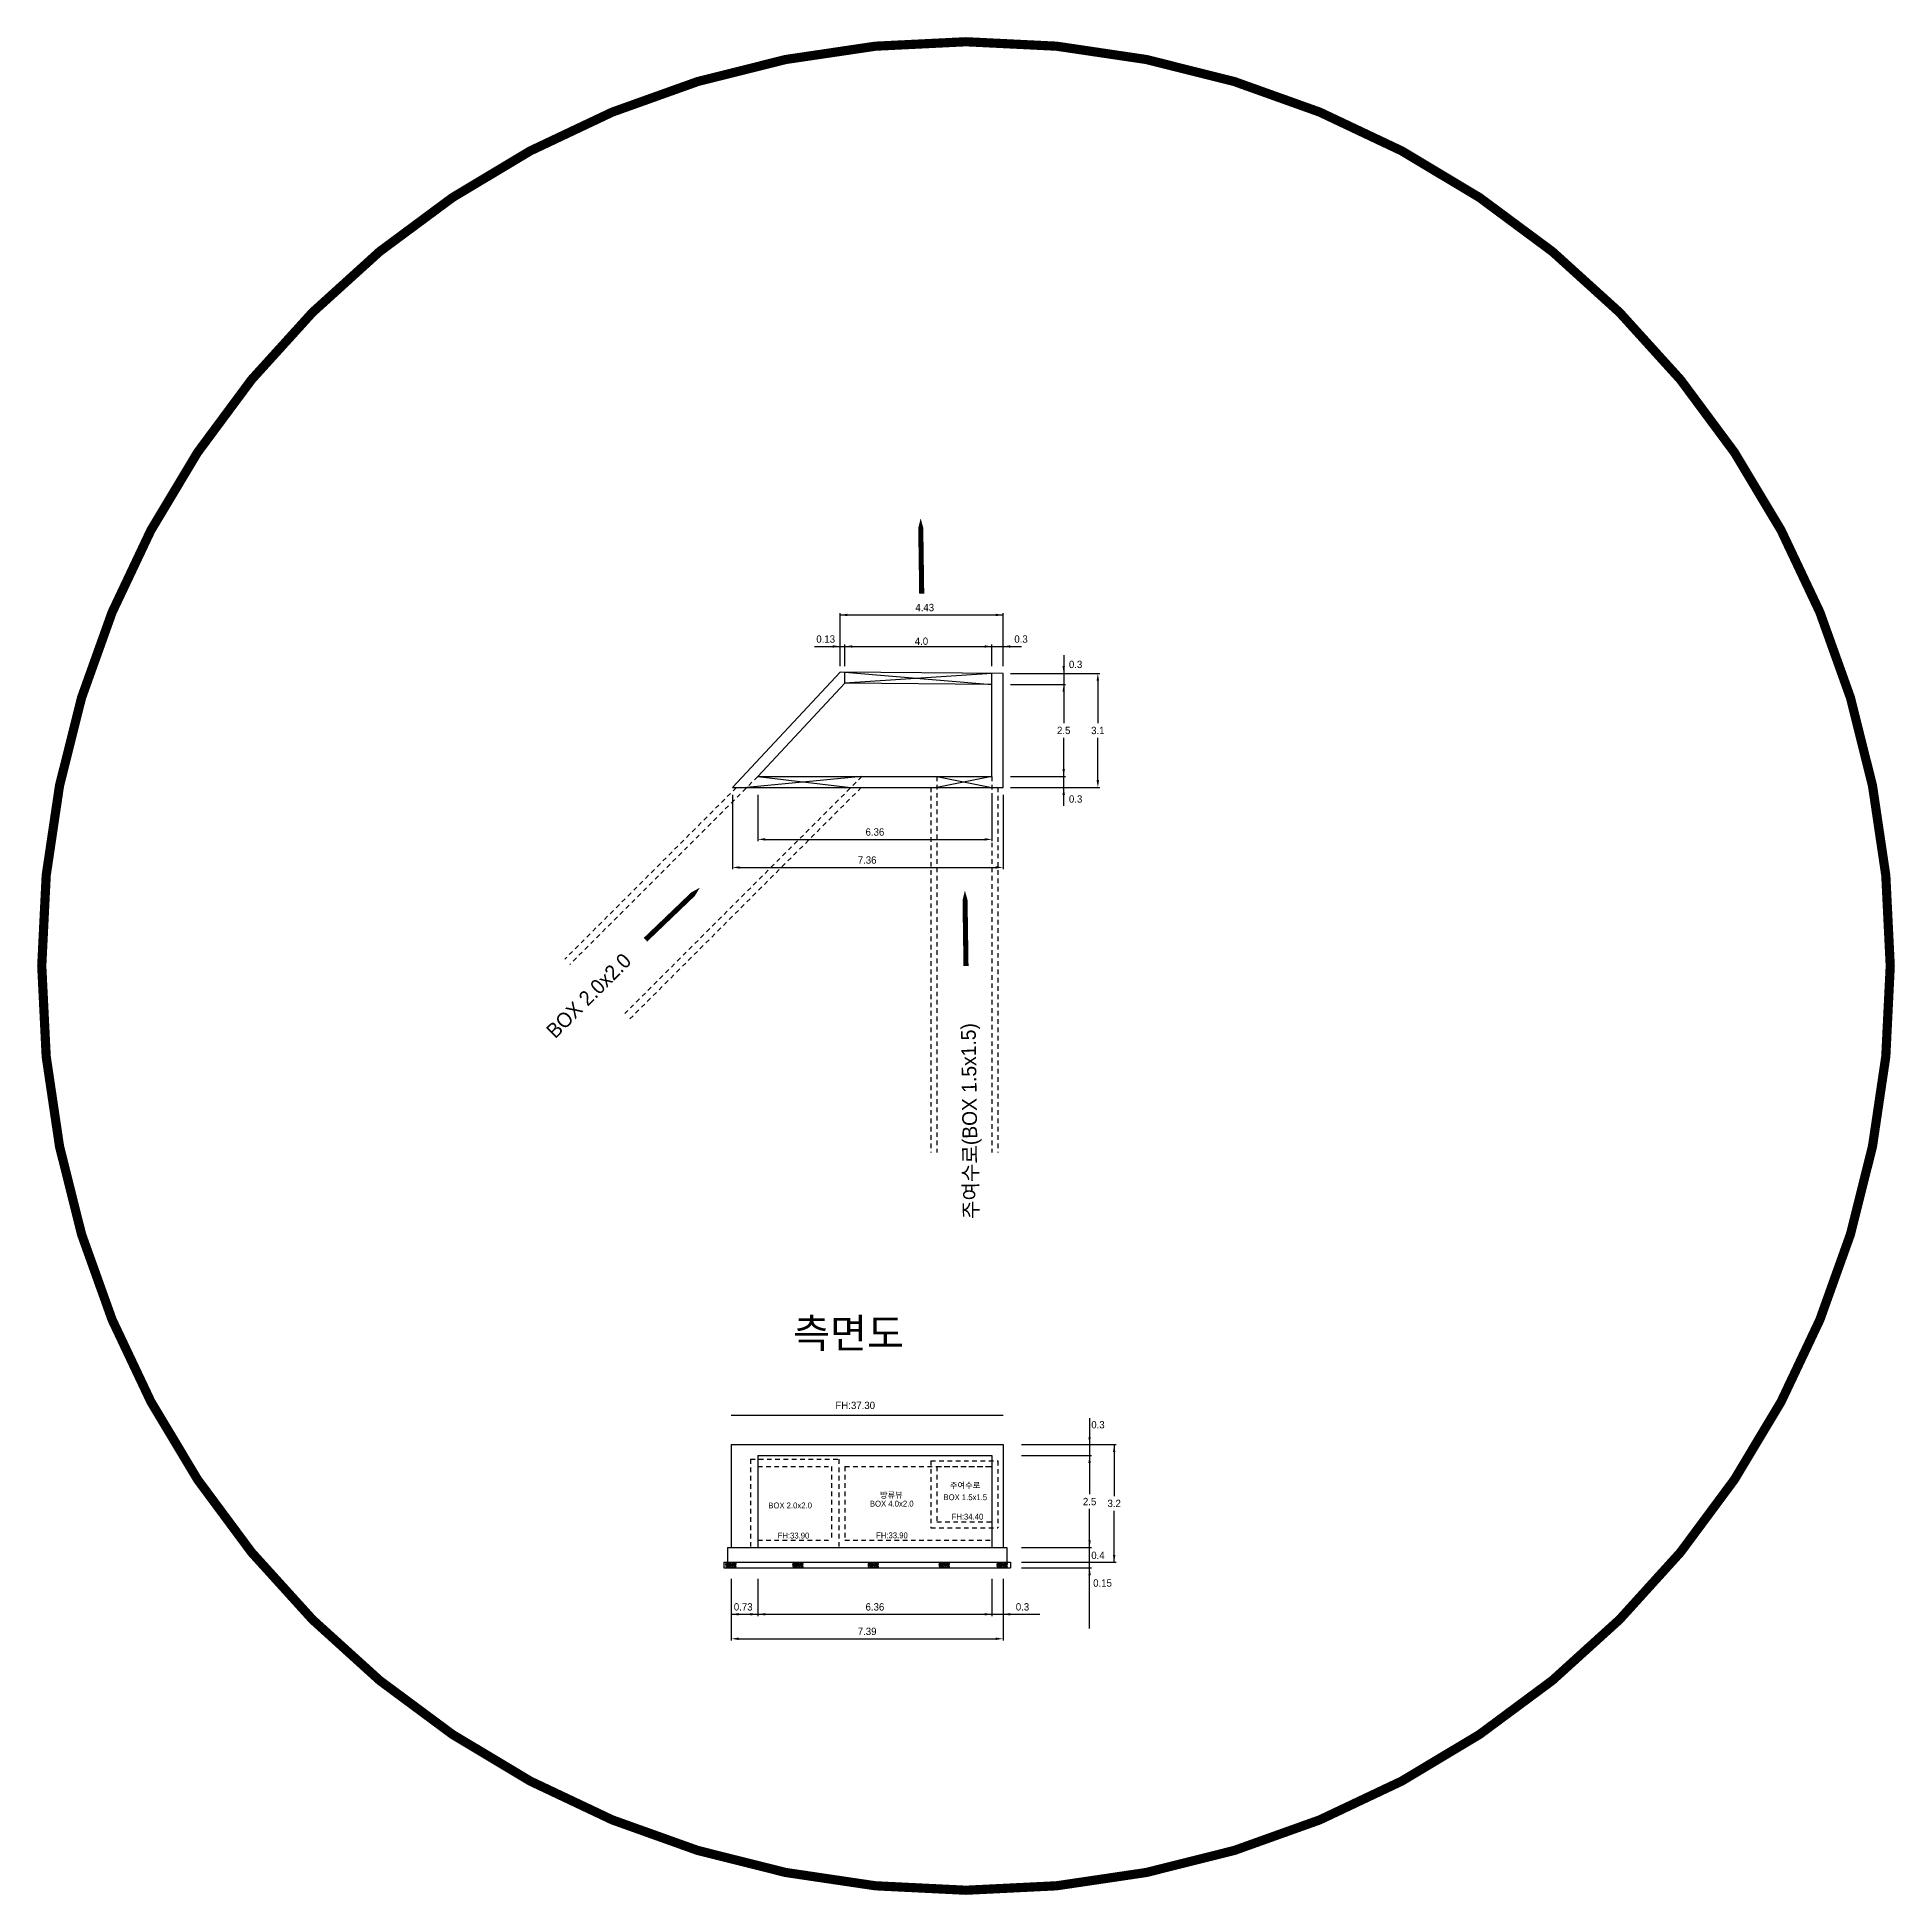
# Model space of a CAD drawing. Extents: x 230860 to 235519, y 342878 to 344985.
# Drawn here: x 231095.8 to 231146.3, y 344270.6 to 344321.1 of the extents above; entities that cross this region are included whole.
import ezdxf
from ezdxf.enums import TextEntityAlignment as Align

# ---------------------------------------------------------------- set-up
doc = ezdxf.new("R2010")
doc.units = 0
doc.linetypes.add('HIDDEN2', pattern=[0.1875, 0.125, -0.0625])
for name, color, linetype in [('00.화살표', 7, 'Continuous'), ('___농수로관', 6, 'Continuous'), ('ARHT', 7, 'Continuous'), ('storm_집수정', 4, 'Continuous')]:
    doc.layers.add(name, color=color, linetype=linetype)
doc.layers.add('블럭명', color=7, linetype='Continuous', lineweight=0)
doc.styles.get("Standard").update_dxf_attribs({"font": 'Dotum.TTF'})

msp = doc.modelspace()

# ---------------------------------------------------------------- linework, layer by layer
at = {"color": 3, "linetype": 'HIDDEN2'}
for p, q in [((231120.287, 344300.978), (231120.287, 344290.755)), ((231121.787, 344300.978), (231121.787, 344290.755)), ((231120.127, 344300.678), (231120.127, 344290.755)), ((231121.947, 344300.678), (231121.947, 344290.755))]:
    msp.add_line(p, q, dxfattribs=at)
at = {"color": 0, "linetype": 'HIDDEN2'}
for p, q in [((231115.222, 344282.416), (231117.622, 344282.416)), ((231115.222, 344282.416), (231115.222, 344280.016)), ((231117.622, 344282.416), (231117.622, 344280.016)), ((231120.127, 344282.376), (231120.127, 344280.556)), ((231120.127, 344282.376), (231121.947, 344282.376)), ((231121.947, 344282.376), (231121.947, 344280.556)), ((231115.422, 344282.216), (231117.422, 344282.216)), ((231115.422, 344282.216), (231115.422, 344280.216)), ((231117.422, 344282.216), (231117.422, 344280.216)), ((231120.287, 344282.216), (231120.287, 344280.716)), ((231120.287, 344282.216), (231121.787, 344282.216)), ((231121.787, 344282.216), (231121.787, 344280.716)), ((231115.422, 344280.216), (231117.422, 344280.216)), ((231120.127, 344280.556), (231121.947, 344280.556)), ((231120.287, 344280.716), (231121.787, 344280.716)), ((231115.222, 344280.016), (231117.622, 344280.016))]:
    msp.add_line(p, q, dxfattribs=at)
at = {"color": 1, "linetype": 'HIDDEN2'}
for p, q in [((231117.787, 344282.216), (231121.787, 344282.216)), ((231117.787, 344282.216), (231117.787, 344280.216)), ((231117.787, 344280.216), (231121.787, 344280.216))]:
    msp.add_line(p, q, dxfattribs=at)
at = {"color": 1, "const_width": 0.25}
msp.add_lwpolyline([(231095.956, 344295.826, 1), (231146.206, 344295.826, 1)], format="xyb", close=True, dxfattribs=at)
at = {"color": 3, "linetype": 'HIDDEN2'}
for points in [[(231115.422, 344300.978), (231110.313, 344295.869)], [(231118.251, 344300.978), (231111.804, 344294.531)], [(231114.84, 344300.678), (231110.172, 344296.01)], [(231118.234, 344300.678), (231111.945, 344294.39)]]:
    msp.add_lwpolyline(points, dxfattribs=at)
at = {"color": 1, "linetype": 'HIDDEN2'}
msp.add_lwpolyline([(231121.787, 344282.216), (231121.787, 344280.216)], dxfattribs=at)
at = {"layer": '00.화살표', "color": 5}
for points in [[(231119.877, 344305.945, 0.138, 0.138, 0), (231119.86, 344307.115, 0.461, 0, 0), (231119.848, 344307.995, 0, 0, 0)], [(231112.367, 344296.54, 0.138, 0.138, 0), (231113.212, 344297.349, 0.461, 0, 0), (231113.848, 344297.957, 0, 0, 0)], [(231121.081, 344295.826, 0.138, 0.138, 0), (231121.064, 344296.995, 0.461, 0, 0), (231121.052, 344297.876, 0, 0, 0)]]:
    msp.add_lwpolyline(points, format="xyseb", dxfattribs=at)
at = {"layer": '___농수로관', "color": 0}
for p, q in [((231117.658, 344303.978), (231117.658, 344305.419)), ((231117.658, 344305.369), (231122.087, 344305.369)), ((231122.087, 344303.978), (231122.087, 344305.419)), ((231116.966, 344304.512), (231122.587, 344304.512)), ((231117.79, 344303.98), (231117.79, 344304.562)), ((231121.787, 344303.98), (231121.787, 344304.562)), ((231123.737, 344304.278), (231123.737, 344302.429)), ((231122.287, 344303.778), (231124.715, 344303.778)), ((231122.287, 344303.48), (231123.787, 344303.48)), ((231124.665, 344303.578), (231124.665, 344302.428)), ((231123.737, 344300.178), (231123.737, 344302.029)), ((231124.665, 344300.878), (231124.665, 344302.028)), ((231122.287, 344300.978), (231123.787, 344300.978)), ((231114.732, 344300.478), (231114.732, 344298.455)), ((231115.422, 344300.478), (231115.422, 344299.218)), ((231121.787, 344300.478), (231121.787, 344299.218)), ((231122.087, 344300.478), (231122.087, 344298.455)), ((231122.287, 344300.678), (231124.715, 344300.678)), ((231115.622, 344299.268), (231121.587, 344299.268)), ((231114.898, 344298.505), (231121.887, 344298.505)), ((231124.441, 344283.537), (231124.441, 344281.466)), ((231122.587, 344282.816), (231125.159, 344282.816)), ((231125.109, 344282.816), (231125.109, 344281.416)), ((231122.587, 344282.516), (231124.491, 344282.516)), ((231124.441, 344277.816), (231124.441, 344281.066)), ((231125.109, 344279.616), (231125.109, 344281.016)), ((231122.587, 344280.016), (231124.491, 344280.016)), ((231122.587, 344279.616), (231125.159, 344279.616)), ((231122.587, 344279.466), (231124.491, 344279.466)), ((231114.698, 344279.166), (231114.698, 344277.487)), ((231115.422, 344279.166), (231115.422, 344278.153)), ((231121.787, 344279.166), (231121.787, 344278.153)), ((231122.087, 344279.166), (231122.087, 344277.487)), ((231114.698, 344278.203), (231123.087, 344278.203)), ((231114.898, 344277.537), (231121.887, 344277.537))]:
    msp.add_line(p, q, dxfattribs=at)
for points in [[(231117.858, 344305.403), (231117.858, 344305.336), (231117.658, 344305.369)], [(231121.887, 344305.403), (231121.887, 344305.336), (231122.087, 344305.369)], [(231117.458, 344304.545), (231117.458, 344304.478), (231117.658, 344304.512)], [(231117.99, 344304.545), (231117.99, 344304.478), (231117.79, 344304.512)], [(231121.587, 344304.545), (231121.587, 344304.478), (231121.787, 344304.512)], [(231122.287, 344304.545), (231122.287, 344304.478), (231122.087, 344304.512)], [(231123.704, 344303.978), (231123.77, 344303.978), (231123.737, 344303.778)], [(231123.704, 344303.28), (231123.77, 344303.28), (231123.737, 344303.48)], [(231124.631, 344303.578), (231124.698, 344303.578), (231124.665, 344303.778)], [(231123.704, 344301.178), (231123.77, 344301.178), (231123.737, 344300.978)], [(231123.704, 344300.478), (231123.77, 344300.478), (231123.737, 344300.678)], [(231124.631, 344300.878), (231124.698, 344300.878), (231124.665, 344300.678)], [(231115.622, 344299.301), (231115.622, 344299.235), (231115.422, 344299.268)], [(231121.587, 344299.301), (231121.587, 344299.235), (231121.787, 344299.268)], [(231114.932, 344298.538), (231114.932, 344298.472), (231114.732, 344298.505)], [(231121.887, 344298.538), (231121.887, 344298.472), (231122.087, 344298.505)], [(231124.407, 344283.016), (231124.474, 344283.016), (231124.441, 344282.816)], [(231125.076, 344282.616), (231125.142, 344282.616), (231125.109, 344282.816)], [(231124.407, 344282.316), (231124.474, 344282.316), (231124.441, 344282.516)], [(231124.407, 344280.216), (231124.474, 344280.216), (231124.441, 344280.016)], [(231125.076, 344279.816), (231125.142, 344279.816), (231125.109, 344279.616)], [(231124.407, 344279.266), (231124.474, 344279.266), (231124.441, 344279.466)], [(231114.898, 344278.236), (231114.898, 344278.17), (231114.698, 344278.203)], [(231115.222, 344278.236), (231115.222, 344278.17), (231115.422, 344278.203)], [(231115.622, 344278.236), (231115.622, 344278.17), (231115.422, 344278.203)], [(231121.587, 344278.236), (231121.587, 344278.17), (231121.787, 344278.203)], [(231122.287, 344278.236), (231122.287, 344278.17), (231122.087, 344278.203)], [(231114.898, 344277.57), (231114.898, 344277.504), (231114.698, 344277.537)], [(231121.887, 344277.57), (231121.887, 344277.504), (231122.087, 344277.537)]]:
    msp.add_solid(points, dxfattribs=at)
at = {"layer": 'ARHT', "color": 11, "linetype": 'Continuous'}
for centre, radius, start, end in [((231114.558, 344279.554), 0.0128, 145.2845, 298.9156), ((231114.568, 344279.562), 0.0206, 44.87, 182.678), ((231114.568, 344279.523), 0.0206, 44.87, 182.678), ((231114.596, 344279.525), 0.0481, 182.678, 257.4041), ((231114.566, 344279.564), 0.0215, 265.6627, 26.4299), ((231114.582, 344279.574), 0.00337, 4.1475, 73.1934), ((231114.312, 344279.335), 0.338, 30.0674, 36.8593), ((231114.589, 344279.495), 0.0182, 257.4041, 30.0674), ((231114.627, 344279.522), 0.0616, 79.7813, 131.5714), ((231114.629, 344279.625), 0.0719, 232.6488, 282.9108), ((231114.61, 344279.535), 0.0206, 44.87, 182.678), ((231114.603, 344279.532), 0.0143, 169.2856, 313.1112), ((231114.624, 344279.495), 0.0178, 154.5657, 281.7699), ((231114.629, 344279.504), 0.0206, 44.87, 182.678), ((231114.617, 344279.539), 0.0182, 257.4041, 30.0674), ((231114.626, 344279.534), 0.0157, 62.0906, 93.7289), ((231114.632, 344279.495), 0.0182, 257.4041, 30.0674), ((231114.657, 344279.538), 0.0218, 43.2378, 176.8603), ((231114.664, 344279.537), 0.0293, 175.4289, 272.3895), ((231114.638, 344279.57), 0.0129, 313.4723, 91.2802), ((231114.605, 344279.499), 0.0436, 7.4707, 26.3965), ((231114.637, 344279.56), 0.00981, 330.6929, 2.3312), ((231114.689, 344279.449), 0.0672, 54.325, 127.3845), ((231114.685, 344279.516), 0.0392, 200.4022, 283.5482), ((231114.662, 344279.572), 0.0117, 108.0141, 272.5405), ((231114.658, 344279.509), 0.0736, 77.3553, 90.1208), ((231114.674, 344279.568), 0.0137, 214.6574, 341.8616), ((231114.664, 344279.526), 0.0184, 274.4012, 46.1403), ((231114.634, 344279.534), 0.0436, 7.4707, 26.3965), ((231114.678, 344279.571), 0.011, 318.426, 110.8137), ((231114.736, 344279.541), 0.0568, 131.9456, 204.0622), ((231114.69, 344279.533), 0.0157, 247.706, 279.3443), ((231114.705, 344279.53), 0.0181, 226.175, 14.9687), ((231114.702, 344279.502), 0.0256, 250.8279, 0.6062), ((231114.681, 344279.544), 0.0425, 346.9009, 66.6148), ((231114.745, 344279.518), 0.0245, 52.6675, 177.6343), ((231114.769, 344279.526), 0.0491, 188.0168, 262.0051), ((231114.735, 344279.554), 0.0128, 145.2845, 298.9156), ((231114.745, 344279.562), 0.0206, 44.87, 182.678), ((231114.728, 344279.503), 0.000596, 270.2893, 89.7107), ((231114.743, 344279.564), 0.0215, 265.6627, 26.4299), ((231114.759, 344279.574), 0.00337, 4.1475, 73.1934), ((231114.489, 344279.335), 0.338, 30.0674, 36.8593), ((231114.766, 344279.495), 0.0182, 257.4041, 30.0674), ((231114.803, 344279.522), 0.0616, 79.7813, 131.5714), ((231114.806, 344279.625), 0.0719, 232.6488, 282.9108), ((231114.787, 344279.535), 0.0206, 44.87, 182.678), ((231114.78, 344279.532), 0.0143, 169.2856, 313.1112), ((231114.801, 344279.495), 0.0178, 154.5657, 281.7699), ((231114.806, 344279.504), 0.0206, 44.87, 182.678), ((231114.794, 344279.539), 0.0182, 257.4041, 30.0674), ((231114.803, 344279.534), 0.0157, 62.0906, 93.7289), ((231114.809, 344279.495), 0.0182, 257.4041, 30.0674), ((231114.817, 344279.569), 0.0143, 290.9433, 101.2247), ((231114.842, 344279.517), 0.0216, 177.5563, 216.3109), ((231116.381, 344279.554), 0.0128, 145.2845, 298.9156), ((231116.391, 344279.562), 0.0206, 44.87, 182.678), ((231116.391, 344279.523), 0.0206, 44.87, 182.678), ((231116.419, 344279.525), 0.0481, 182.678, 257.4041), ((231116.389, 344279.564), 0.0215, 265.6627, 26.4299), ((231116.405, 344279.574), 0.00337, 4.1475, 73.1934), ((231116.135, 344279.335), 0.338, 30.0674, 36.8593), ((231116.412, 344279.495), 0.0182, 257.4041, 30.0674), ((231116.45, 344279.522), 0.0616, 79.7813, 131.5714), ((231116.452, 344279.625), 0.0719, 232.6488, 282.9108), ((231116.433, 344279.535), 0.0206, 44.87, 182.678), ((231116.427, 344279.532), 0.0143, 169.2856, 313.1112), ((231116.448, 344279.495), 0.0178, 154.5657, 281.7699), ((231116.452, 344279.504), 0.0206, 44.87, 182.678), ((231116.44, 344279.539), 0.0182, 257.4041, 30.0674), ((231116.449, 344279.534), 0.0157, 62.0906, 93.7289), ((231116.455, 344279.495), 0.0182, 257.4041, 30.0674), ((231116.48, 344279.538), 0.0218, 43.2378, 176.8603), ((231116.488, 344279.537), 0.0293, 175.4289, 272.3895), ((231116.461, 344279.57), 0.0129, 313.4723, 91.2802), ((231116.428, 344279.499), 0.0436, 7.4707, 26.3965), ((231116.46, 344279.56), 0.00981, 330.6929, 2.3312), ((231116.512, 344279.449), 0.0672, 54.325, 127.3845), ((231116.508, 344279.516), 0.0392, 200.4022, 283.5482), ((231116.485, 344279.572), 0.0117, 108.0141, 272.5405), ((231116.481, 344279.509), 0.0736, 77.3553, 90.1208), ((231116.497, 344279.568), 0.0137, 214.6574, 341.8616), ((231116.487, 344279.526), 0.0184, 274.4012, 46.1403), ((231116.457, 344279.534), 0.0436, 7.4707, 26.3965), ((231116.501, 344279.571), 0.011, 318.426, 110.8137), ((231116.559, 344279.541), 0.0568, 131.9456, 204.0622), ((231116.513, 344279.533), 0.0157, 247.706, 279.3443), ((231116.528, 344279.53), 0.0181, 226.175, 14.9687), ((231116.525, 344279.502), 0.0256, 250.8279, 0.6062), ((231116.504, 344279.544), 0.0425, 346.9009, 66.6148), ((231116.568, 344279.518), 0.0245, 52.6675, 177.6343), ((231116.592, 344279.526), 0.0491, 188.0168, 262.0051), ((231116.558, 344279.554), 0.0128, 145.2845, 298.9156), ((231116.568, 344279.562), 0.0206, 44.87, 182.678), ((231116.551, 344279.503), 0.000596, 270.2893, 89.7107), ((231116.566, 344279.564), 0.0215, 265.6627, 26.4299), ((231116.582, 344279.574), 0.00337, 4.1475, 73.1934), ((231116.312, 344279.335), 0.338, 30.0674, 36.8593), ((231116.589, 344279.495), 0.0182, 257.4041, 30.0674), ((231116.627, 344279.522), 0.0616, 79.7813, 131.5714), ((231116.629, 344279.625), 0.0719, 232.6488, 282.9108), ((231116.61, 344279.535), 0.0206, 44.87, 182.678), ((231116.603, 344279.532), 0.0143, 169.2856, 313.1112), ((231116.625, 344279.495), 0.0178, 154.5657, 281.7699), ((231116.629, 344279.504), 0.0206, 44.87, 182.678), ((231116.617, 344279.539), 0.0182, 257.4041, 30.0674), ((231116.626, 344279.534), 0.0157, 62.0906, 93.7289), ((231116.632, 344279.495), 0.0182, 257.4041, 30.0674), ((231116.64, 344279.569), 0.0143, 290.9433, 101.2247), ((231116.665, 344279.517), 0.0216, 177.5563, 216.3109), ((231118.432, 344279.554), 0.0128, 145.2845, 298.9156), ((231118.442, 344279.562), 0.0206, 44.87, 182.678), ((231118.442, 344279.523), 0.0206, 44.87, 182.678), ((231118.47, 344279.525), 0.0481, 182.678, 257.4041), ((231118.44, 344279.564), 0.0215, 265.6627, 26.4299), ((231118.456, 344279.574), 0.00337, 4.1475, 73.1934), ((231118.186, 344279.335), 0.338, 30.0674, 36.8593), ((231118.463, 344279.495), 0.0182, 257.4041, 30.0674), ((231118.501, 344279.522), 0.0616, 79.7813, 131.5714), ((231118.503, 344279.625), 0.0719, 232.6488, 282.9108), ((231118.484, 344279.535), 0.0206, 44.87, 182.678), ((231118.477, 344279.532), 0.0143, 169.2856, 313.1112), ((231118.499, 344279.495), 0.0178, 154.5657, 281.7699), ((231118.503, 344279.504), 0.0206, 44.87, 182.678), ((231118.491, 344279.539), 0.0182, 257.4041, 30.0674), ((231118.5, 344279.534), 0.0157, 62.0906, 93.7289), ((231118.506, 344279.495), 0.0182, 257.4041, 30.0674), ((231118.531, 344279.538), 0.0218, 43.2378, 176.8603), ((231118.539, 344279.537), 0.0293, 175.4289, 272.3895), ((231118.512, 344279.57), 0.0129, 313.4723, 91.2802), ((231118.479, 344279.499), 0.0436, 7.4707, 26.3965), ((231118.511, 344279.56), 0.00981, 330.6929, 2.3312), ((231118.563, 344279.449), 0.0672, 54.325, 127.3845), ((231118.559, 344279.516), 0.0392, 200.4022, 283.5482), ((231118.536, 344279.572), 0.0117, 108.0141, 272.5405), ((231118.532, 344279.509), 0.0736, 77.3553, 90.1208), ((231118.548, 344279.568), 0.0137, 214.6574, 341.8616), ((231118.538, 344279.526), 0.0184, 274.4012, 46.1403), ((231118.508, 344279.534), 0.0436, 7.4707, 26.3965), ((231118.552, 344279.571), 0.011, 318.426, 110.8137), ((231118.61, 344279.541), 0.0568, 131.9456, 204.0622), ((231118.564, 344279.533), 0.0157, 247.706, 279.3443), ((231118.579, 344279.53), 0.0181, 226.175, 14.9687), ((231118.576, 344279.502), 0.0256, 250.8279, 0.6062), ((231118.555, 344279.544), 0.0425, 346.9009, 66.6148), ((231118.619, 344279.518), 0.0245, 52.6675, 177.6343), ((231118.643, 344279.526), 0.0491, 188.0168, 262.0051), ((231118.609, 344279.554), 0.0128, 145.2845, 298.9156), ((231118.619, 344279.562), 0.0206, 44.87, 182.678), ((231118.602, 344279.503), 0.000596, 270.2893, 89.7107), ((231118.617, 344279.564), 0.0215, 265.6627, 26.4299), ((231118.633, 344279.574), 0.00337, 4.1475, 73.1934), ((231118.363, 344279.335), 0.338, 30.0674, 36.8593), ((231118.64, 344279.495), 0.0182, 257.4041, 30.0674), ((231118.678, 344279.522), 0.0616, 79.7813, 131.5714), ((231118.68, 344279.625), 0.0719, 232.6488, 282.9108), ((231118.661, 344279.535), 0.0206, 44.87, 182.678), ((231118.654, 344279.532), 0.0143, 169.2856, 313.1112), ((231118.676, 344279.495), 0.0178, 154.5657, 281.7699), ((231118.68, 344279.504), 0.0206, 44.87, 182.678), ((231118.668, 344279.539), 0.0182, 257.4041, 30.0674), ((231118.677, 344279.534), 0.0157, 62.0906, 93.7289), ((231118.683, 344279.495), 0.0182, 257.4041, 30.0674), ((231118.691, 344279.569), 0.0143, 290.9433, 101.2247), ((231118.716, 344279.517), 0.0216, 177.5563, 216.3109), ((231120.359, 344279.554), 0.0128, 145.2845, 298.9156), ((231120.369, 344279.562), 0.0206, 44.87, 182.678), ((231120.369, 344279.523), 0.0206, 44.87, 182.678), ((231120.396, 344279.525), 0.0481, 182.678, 257.4041), ((231120.367, 344279.564), 0.0215, 265.6627, 26.4299), ((231120.383, 344279.574), 0.00337, 4.1475, 73.1934), ((231120.113, 344279.335), 0.338, 30.0674, 36.8593), ((231120.427, 344279.522), 0.0616, 79.7813, 131.5714), ((231120.43, 344279.625), 0.0719, 232.6488, 282.9108), ((231120.39, 344279.495), 0.0182, 257.4041, 30.0674), ((231120.411, 344279.535), 0.0206, 44.87, 182.678), ((231120.404, 344279.532), 0.0143, 169.2856, 313.1112), ((231120.425, 344279.495), 0.0178, 154.5657, 281.7699), ((231120.43, 344279.504), 0.0206, 44.87, 182.678), ((231120.418, 344279.539), 0.0182, 257.4041, 30.0674), ((231120.426, 344279.534), 0.0157, 62.0906, 93.7289), ((231120.433, 344279.495), 0.0182, 257.4041, 30.0674), ((231120.458, 344279.538), 0.0218, 43.2378, 176.8603), ((231120.465, 344279.537), 0.0293, 175.4289, 272.3895), ((231120.438, 344279.57), 0.0129, 313.4723, 91.2802), ((231120.405, 344279.499), 0.0436, 7.4707, 26.3965), ((231120.438, 344279.56), 0.00981, 330.6929, 2.3312), ((231120.489, 344279.449), 0.0672, 54.325, 127.3845), ((231120.485, 344279.516), 0.0392, 200.4022, 283.5482), ((231120.463, 344279.572), 0.0117, 108.0141, 272.5405), ((231120.459, 344279.509), 0.0736, 77.3553, 90.1208), ((231120.474, 344279.568), 0.0137, 214.6574, 341.8616), ((231120.465, 344279.526), 0.0184, 274.4012, 46.1403), ((231120.435, 344279.534), 0.0436, 7.4707, 26.3965), ((231120.479, 344279.571), 0.011, 318.426, 110.8137), ((231120.537, 344279.541), 0.0568, 131.9456, 204.0622), ((231120.491, 344279.533), 0.0157, 247.706, 279.3443), ((231120.506, 344279.53), 0.0181, 226.175, 14.9687), ((231120.503, 344279.502), 0.0256, 250.8279, 0.6062), ((231120.482, 344279.544), 0.0425, 346.9009, 66.6148), ((231120.546, 344279.518), 0.0245, 52.6675, 177.6343), ((231120.57, 344279.526), 0.0491, 188.0168, 262.0051), ((231120.536, 344279.554), 0.0128, 145.2845, 298.9156), ((231120.546, 344279.562), 0.0206, 44.87, 182.678), ((231120.529, 344279.503), 0.000596, 270.2893, 89.7107), ((231120.544, 344279.564), 0.0215, 265.6627, 26.4299), ((231120.56, 344279.574), 0.00337, 4.1475, 73.1934), ((231120.29, 344279.335), 0.338, 30.0674, 36.8593), ((231120.604, 344279.522), 0.0616, 79.7813, 131.5714), ((231120.607, 344279.625), 0.0719, 232.6488, 282.9108), ((231120.567, 344279.495), 0.0182, 257.4041, 30.0674), ((231120.588, 344279.535), 0.0206, 44.87, 182.678), ((231120.581, 344279.532), 0.0143, 169.2856, 313.1112), ((231120.602, 344279.495), 0.0178, 154.5657, 281.7699), ((231120.607, 344279.504), 0.0206, 44.87, 182.678), ((231120.595, 344279.539), 0.0182, 257.4041, 30.0674), ((231120.603, 344279.534), 0.0157, 62.0906, 93.7289), ((231120.61, 344279.495), 0.0182, 257.4041, 30.0674), ((231120.618, 344279.569), 0.0143, 290.9433, 101.2247), ((231120.643, 344279.517), 0.0216, 177.5563, 216.3109), ((231121.933, 344279.554), 0.0128, 145.2845, 298.9156), ((231121.943, 344279.562), 0.0206, 44.87, 182.678), ((231121.943, 344279.523), 0.0206, 44.87, 182.678), ((231121.971, 344279.525), 0.0481, 182.678, 257.4041), ((231121.941, 344279.564), 0.0215, 265.6627, 26.4299), ((231121.957, 344279.574), 0.00337, 4.1475, 73.1934), ((231121.688, 344279.335), 0.338, 30.0674, 36.8593), ((231121.964, 344279.495), 0.0182, 257.4041, 30.0674), ((231122.002, 344279.522), 0.0616, 79.7813, 131.5714), ((231122.005, 344279.625), 0.0719, 232.6488, 282.9108), ((231121.979, 344279.532), 0.0143, 169.2856, 313.1112), ((231121.985, 344279.535), 0.0206, 44.87, 182.678), ((231122, 344279.495), 0.0178, 154.5657, 281.7699), ((231122.004, 344279.504), 0.0206, 44.87, 182.678), ((231121.992, 344279.539), 0.0182, 257.4041, 30.0674), ((231122.001, 344279.534), 0.0157, 62.0906, 93.7289), ((231122.007, 344279.495), 0.0182, 257.4041, 30.0674), ((231122.04, 344279.537), 0.0293, 175.4289, 272.3895), ((231122.032, 344279.538), 0.0218, 43.2378, 176.8603), ((231122.013, 344279.57), 0.0129, 313.4723, 91.2802), ((231121.98, 344279.499), 0.0436, 7.4707, 26.3965), ((231122.012, 344279.56), 0.00981, 330.6929, 2.3312), ((231122.064, 344279.449), 0.0672, 54.325, 127.3845), ((231122.06, 344279.516), 0.0392, 200.4022, 283.5482), ((231122.037, 344279.572), 0.0117, 108.0141, 272.5405), ((231122.034, 344279.509), 0.0736, 77.3553, 90.1208), ((231122.049, 344279.568), 0.0137, 214.6574, 341.8616), ((231122.04, 344279.526), 0.0184, 274.4012, 46.1403), ((231122.009, 344279.534), 0.0436, 7.4707, 26.3965), ((231122.054, 344279.571), 0.011, 318.426, 110.8137), ((231122.111, 344279.541), 0.0568, 131.9456, 204.0622), ((231122.065, 344279.533), 0.0157, 247.706, 279.3443), ((231122.08, 344279.53), 0.0181, 226.175, 14.9687), ((231122.077, 344279.502), 0.0256, 250.8279, 0.6062), ((231122.056, 344279.544), 0.0425, 346.9009, 66.6148), ((231122.12, 344279.518), 0.0245, 52.6675, 177.6343), ((231122.144, 344279.526), 0.0491, 188.0168, 262.0051), ((231122.11, 344279.554), 0.0128, 145.2845, 298.9156), ((231122.12, 344279.562), 0.0206, 44.87, 182.678), ((231122.103, 344279.503), 0.000596, 270.2893, 89.7107), ((231122.118, 344279.564), 0.0215, 265.6627, 26.4299), ((231122.134, 344279.574), 0.00337, 4.1475, 73.1934), ((231121.865, 344279.335), 0.338, 30.0674, 36.8593), ((231122.141, 344279.495), 0.0182, 257.4041, 30.0674), ((231122.179, 344279.522), 0.0616, 79.7813, 131.5714), ((231122.181, 344279.625), 0.0719, 232.6488, 282.9108), ((231122.156, 344279.532), 0.0143, 169.2856, 313.1112), ((231122.162, 344279.535), 0.0206, 44.87, 182.678), ((231122.177, 344279.495), 0.0178, 154.5657, 281.7699), ((231122.181, 344279.504), 0.0206, 44.87, 182.678), ((231122.169, 344279.539), 0.0182, 257.4041, 30.0674), ((231122.178, 344279.534), 0.0157, 62.0906, 93.7289), ((231122.184, 344279.495), 0.0182, 257.4041, 30.0674), ((231122.192, 344279.569), 0.0143, 290.9433, 101.2247), ((231122.217, 344279.517), 0.0216, 177.5563, 216.3109)]:
    msp.add_arc(centre, radius, start, end, dxfattribs=at)
at = {"layer": 'storm_집수정', "color": 3}
for p, q in [((231117.658, 344303.811), (231114.732, 344300.678)), ((231117.787, 344303.51), (231115.422, 344300.978)), ((231122.087, 344303.778), (231117.658, 344303.811)), ((231117.787, 344303.51), (231117.79, 344303.81)), ((231121.787, 344303.78), (231117.787, 344303.51)), ((231121.787, 344303.48), (231117.787, 344303.51)), ((231117.79, 344303.81), (231121.787, 344303.48)), ((231121.787, 344300.978), (231121.787, 344303.78)), ((231122.087, 344300.678), (231122.087, 344303.778)), ((231118.251, 344300.978), (231115.122, 344300.678)), ((231115.422, 344300.978), (231121.787, 344300.978)), ((231115.422, 344300.978), (231117.951, 344300.678)), ((231120.287, 344300.978), (231121.787, 344300.678)), ((231121.787, 344300.978), (231120.287, 344300.678)), ((231114.732, 344300.678), (231122.087, 344300.678)), ((231114.698, 344283.616), (231122.087, 344283.616)), ((231114.698, 344282.816), (231114.698, 344280.016)), ((231114.698, 344282.816), (231122.087, 344282.816)), ((231122.087, 344282.816), (231122.087, 344280.016)), ((231115.422, 344282.516), (231115.422, 344280.016)), ((231115.422, 344282.516), (231121.787, 344282.516)), ((231121.787, 344282.516), (231121.787, 344280.016)), ((231114.598, 344280.016), (231122.187, 344280.016)), ((231114.598, 344280.016), (231114.598, 344279.616)), ((231122.187, 344280.016), (231122.187, 344279.616)), ((231114.498, 344279.616), (231122.287, 344279.616)), ((231114.498, 344279.616), (231114.498, 344279.466)), ((231114.498, 344279.466), (231122.287, 344279.466)), ((231122.287, 344279.616), (231122.287, 344279.466))]:
    msp.add_line(p, q, dxfattribs=at)

# ---------------------------------------------------------------- texts
at = {"layer": '___농수로관', "color": 0, "char_height": 0.2, "attachment_point": 5}
for s, insert in [('4.43', (231119.959, 344305.569)), ('0.13', (231117.267, 344304.712)), ('\\P4.0', (231119.87, 344304.821)), ('0.3', (231122.577, 344304.712)), ('0.3', (231124.061, 344304.023)), ('2.5', (231123.737, 344302.229)), ('3.1', (231124.665, 344302.228)), ('0.3', (231124.061, 344300.365)), ('6.36', (231118.605, 344299.468)), ('7.36', (231118.393, 344298.705)), ('0.3', (231124.668, 344283.355)), ('3.2', (231125.109, 344281.216)), ('0.4', (231124.668, 344279.804)), ('0.15', (231124.792, 344279.052)), ('0.73', (231115.024, 344278.403)), ('6.36', (231118.605, 344278.403)), ('0.3', (231122.617, 344278.403)), ('7.39', (231118.393, 344277.737))]:
    msp.add_mtext(s, dxfattribs=dict(at, insert=insert))
at = {"layer": '___농수로관', "color": 0, "insert": (231124.441, 344281.266), "char_height": 0.2, "width": 0.34138, "attachment_point": 5}
msp.add_mtext('2.5', dxfattribs=at)
at = {"layer": '블럭명'}
for s, rotation, p in [('BOX 2.0x2.0', 44.9843, (231110.822, 344295.02)), ('주여수로(BOX 1.5x1.5)', 90.8028, (231121.18, 344291.61))]:
    msp.add_text(s, height=0.4, rotation=rotation, dxfattribs=at).set_placement(p, align=Align.MIDDLE_CENTER)
for s, height, p in [('측면도', 0.8, (231117.888, 344285.842)), ('FH:37.30', 0.2, (231118.07, 344283.883)), ('주여수로', 0.16, (231121.057, 344281.708)), ('BOX 2.0x2.0', 0.16, (231116.3, 344281.161)), ('BOX 4.0x2.0', 0.16, (231119.062, 344281.211)), ('방류뷰', 0.16, (231119.053, 344281.443)), ('BOX 1.5x1.5', 0.16, (231121.062, 344281.385)), ('FH:34.40', 0.16, (231121.12, 344280.856)), ('FH:33.90', 0.16, (231116.391, 344280.343)), ('FH:33.90', 0.16, (231119.068, 344280.347))]:
    msp.add_text(s, height=height, dxfattribs=at).set_placement(p, align=Align.MIDDLE_CENTER)

doc.saveas('drawing.dxf')
